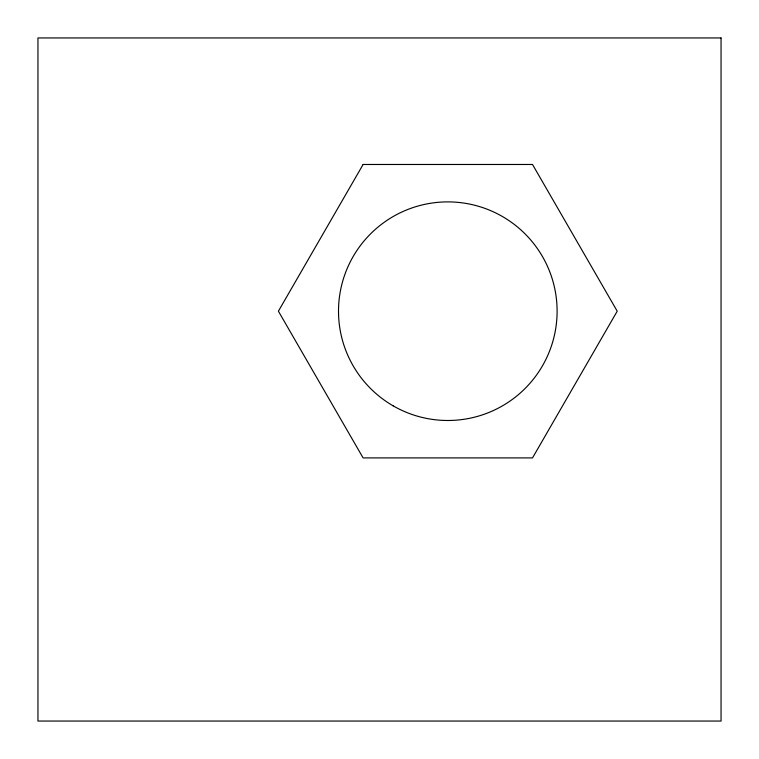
<?xml version="1.0" encoding="UTF-8"?>
<svg xmlns="http://www.w3.org/2000/svg" width="759" height="759" viewBox="0 0 759 759"><rect width="100%" height="100%" fill="white"/><g stroke="black" fill="none" stroke-linecap="round" stroke-linejoin="round"><path stroke-width="1.14" d="M363.106 164.475L278.401 311.19L363.106 457.905L532.514 457.905L617.219 311.19L532.514 164.475L363.106 164.475M721.05 37.95L37.95 37.95L37.95 721.05L721.05 721.05L721.05 37.95M393.162 405.847A109.296 109.296 0 0 0 557.106 311.19A109.296 109.296 0 0 0 393.162 216.533A109.296 109.296 0 0 0 393.162 405.847"/></g></svg>
